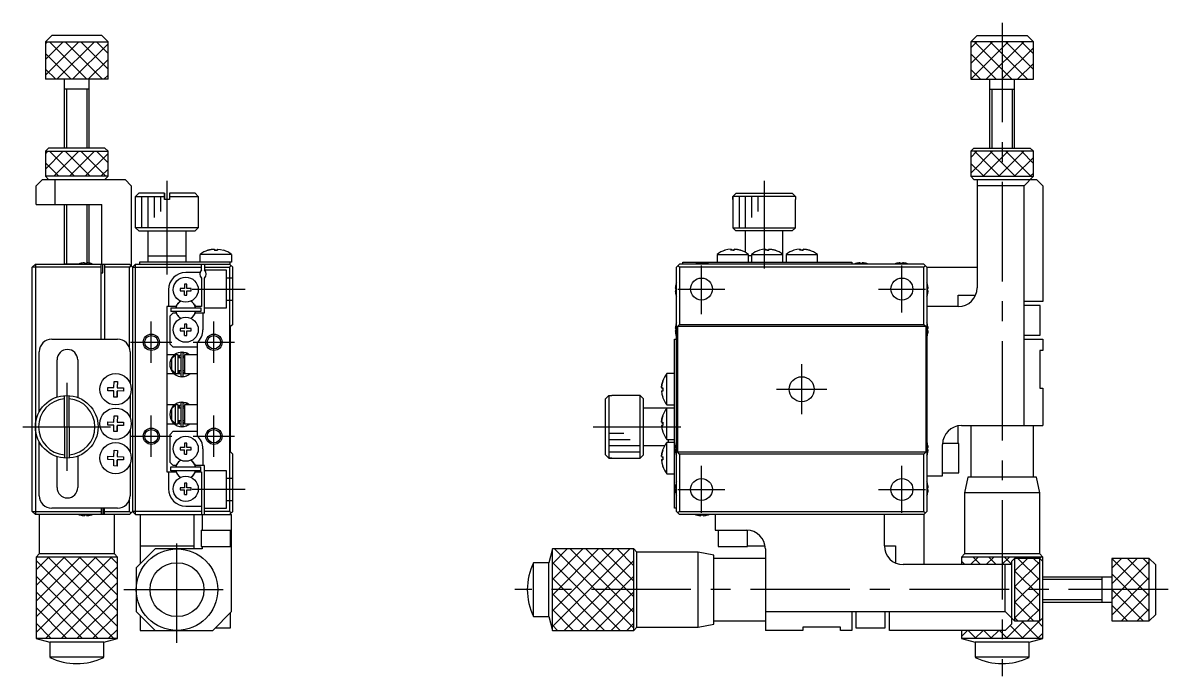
# Model space of a CAD drawing. Extents: x 0 to 376, y -8 to 233.
# Drawn here: x 193.3 to 376.2, y 70.1 to 174.4 of the extents above; entities that cross this region are included whole.
import ezdxf

# ---------------------------------------------------------------- set-up
doc = ezdxf.new("R2010")
doc.units = 0
doc.header["$LTSCALE"] = 0.5
doc.linetypes.add('CENTER', pattern=[50.8, 31.75, -6.35, 6.35, -6.35])
doc.linetypes.add('DASHED', pattern=[19.05, 12.7, -6.35])
for name, color, linetype in [('MSM_CENTER', 1, 'CENTER'), ('MSM_CONTINUOUS', 7, 'CONTINUOUS'), ('MSM_DASHED', 4, 'DASHED'), ('MSM_NARROW', 5, 'CONTINUOUS')]:
    doc.layers.add(name, color=color, linetype=linetype)

msp = doc.modelspace()

# ---------------------------------------------------------------- linework, layer by layer
at = {"layer": 'MSM_CENTER'}
for p, q in [((349.65, 174.36), (349.65, 70.06)), ((216.31, 149.16), (216.31, 134.16)), ((311.65, 149.16), (311.65, 135.15)), ((301.65, 127.86), (301.65, 135.61)), ((333.65, 128.11), (333.65, 135.61)), ((220.31, 131.86), (228.81, 131.86)), ((297.9, 131.86), (305.4, 131.86)), ((329.9, 131.86), (337.4, 131.86)), ((213.81, 120.06), (213.81, 126.66)), ((223.81, 120.06), (223.81, 126.66)), ((210.51, 123.36), (217.11, 123.36)), ((220.51, 123.36), (227.11, 123.36)), ((317.65, 111.86), (317.65, 119.86)), ((200.31, 116.86), (200.31, 102.86)), ((313.65, 115.86), (321.65, 115.86)), ((213.81, 105.06), (213.81, 111.66)), ((223.81, 105.06), (223.81, 111.66)), ((193.31, 109.86), (207.31, 109.86)), ((284.35, 109.86), (298.36, 109.86)), ((210.51, 108.36), (217.11, 108.36)), ((220.51, 108.36), (227.11, 108.36)), ((301.65, 96.11), (301.65, 103.61)), ((333.65, 96.11), (333.65, 103.61)), ((228.81, 99.86), (220.31, 99.86)), ((297.9, 99.86), (305.4, 99.86)), ((329.9, 99.86), (337.4, 99.86)), ((217.91, 75.36), (217.91, 92.36)), ((209.41, 83.86), (226.41, 83.86)), ((376.15, 83.86), (271.85, 83.86))]:
    msp.add_line(p, q, dxfattribs=at)
at = {"layer": 'MSM_CONTINUOUS'}
for p, q in [((197.91, 172.36), (196.91, 171.36)), ((205.91, 172.36), (197.91, 172.36)), ((206.91, 171.36), (205.91, 172.36)), ((345.65, 172.36), (344.65, 171.36)), ((345.65, 172.36), (353.65, 172.36)), ((354.65, 171.36), (353.65, 172.36)), ((196.91, 171.36), (196.91, 165.36)), ((196.91, 171.36), (206.91, 171.36)), ((206.91, 165.36), (206.91, 171.36)), ((344.65, 171.36), (344.65, 165.36)), ((354.65, 171.36), (344.65, 171.36)), ((354.65, 165.36), (354.65, 171.36)), ((206.91, 165.36), (196.91, 165.36)), ((199.91, 165.36), (199.91, 154.36)), ((203.91, 154.36), (203.91, 165.36)), ((344.65, 165.36), (354.65, 165.36)), ((347.65, 165.36), (347.65, 154.36)), ((351.65, 154.36), (351.65, 165.36)), ((203.91, 163.76), (199.91, 163.76)), ((347.65, 163.76), (351.65, 163.76)), ((197.41, 154.36), (196.91, 153.86)), ((196.91, 153.86), (196.91, 149.86)), ((196.91, 153.86), (206.91, 153.86)), ((206.41, 154.36), (197.41, 154.36)), ((206.91, 153.86), (206.41, 154.36)), ((206.91, 149.86), (206.91, 153.86)), ((345.15, 154.36), (344.65, 153.86)), ((344.65, 153.86), (344.65, 149.86)), ((354.65, 153.86), (344.65, 153.86)), ((345.15, 154.36), (354.15, 154.36)), ((354.65, 153.86), (354.15, 154.36)), ((354.65, 149.86), (354.65, 153.86)), ((195.41, 148.36), (196.41, 149.36)), ((195.41, 145.36), (195.41, 148.36)), ((196.41, 149.36), (209.61, 149.36)), ((206.91, 149.86), (196.91, 149.86)), ((196.91, 149.86), (197.41, 149.36)), ((198.41, 149.36), (198.41, 145.36)), ((206.41, 149.36), (206.91, 149.86)), ((210.61, 148.36), (209.61, 149.36)), ((210.61, 148.36), (210.61, 135.56)), ((344.65, 149.86), (345.15, 149.36)), ((344.65, 149.86), (354.65, 149.86)), ((345.15, 149.36), (355.15, 149.36)), ((345.65, 149.36), (345.65, 132.06)), ((353.15, 148.36), (345.65, 148.36)), ((353.15, 148.36), (354.65, 149.86)), ((353.15, 110.06), (353.15, 148.36)), ((355.15, 149.36), (356.15, 148.36)), ((356.15, 148.36), (356.15, 129.86)), ((211.31, 146.66), (211.81, 147.16)), ((211.31, 146.66), (215.89, 146.66)), ((211.31, 141.66), (211.31, 146.66)), ((215.93, 147.16), (211.81, 147.16)), ((215.89, 146.66), (215.89, 147.16)), ((215.89, 146.16), (215.89, 146.66)), ((215.93, 147.16), (215.93, 146.66)), ((215.93, 146.66), (215.93, 146.16)), ((216.69, 147.16), (216.69, 146.66)), ((220.81, 147.16), (216.69, 147.16)), ((216.69, 146.66), (221.31, 146.66)), ((216.69, 146.66), (216.69, 146.16)), ((220.81, 147.16), (221.31, 146.66)), ((221.31, 146.66), (221.31, 141.66)), ((307.17, 147.16), (306.66, 146.66)), ((306.66, 146.66), (306.66, 146.16)), ((306.67, 146.66), (307.17, 147.16)), ((316.64, 146.66), (306.67, 146.66)), ((306.67, 146.16), (306.67, 146.66)), ((307.17, 147.16), (316.13, 147.16)), ((316.13, 147.16), (316.64, 146.66)), ((316.64, 146.66), (316.64, 146.16)), ((195.41, 145.36), (205.91, 145.36)), ((199.91, 145.36), (199.91, 135.89)), ((203.91, 136), (203.91, 145.36)), ((205.91, 135.86), (205.91, 145.36)), ((216.69, 146.16), (215.89, 146.16)), ((306.65, 146.16), (306.65, 141.66)), ((306.65, 146.16), (306.67, 146.16)), ((316.64, 146.16), (316.65, 146.16)), ((316.65, 141.66), (316.65, 146.16)), ((221.31, 141.66), (211.31, 141.66)), ((211.81, 141.16), (211.31, 141.66)), ((211.81, 141.16), (220.81, 141.16)), ((213.31, 136.16), (213.31, 141.16)), ((219.31, 141.16), (219.31, 136.16)), ((221.31, 141.66), (220.81, 141.16)), ((306.65, 141.66), (316.65, 141.66)), ((306.65, 141.66), (307.15, 141.16)), ((316.15, 141.16), (307.15, 141.16)), ((308.65, 141.16), (308.65, 137.72)), ((314.65, 136.16), (314.65, 141.16)), ((316.15, 141.16), (316.65, 141.66)), ((213.31, 137.16), (219.31, 137.16)), ((226.61, 137.38), (221.61, 137.38)), ((221.61, 136.16), (221.61, 137.38)), ((223.34, 138.18), (222.85, 138.05)), ((222.86, 138.06), (222.87, 138.05)), ((222.87, 138.05), (223.35, 138.18)), ((223.84, 138.24), (223.34, 138.18)), ((223.35, 138.18), (223.85, 138.24)), ((223.84, 138.24), (223.84, 138.24)), ((223.85, 138.24), (223.87, 138.18)), ((223.87, 138.18), (223.88, 138.05)), ((224.11, 138.06), (223.88, 138.05)), ((223.88, 138.05), (224.4, 138.05)), ((224.35, 138.18), (224.34, 138.05)), ((224.36, 138.24), (224.35, 138.18)), ((224.36, 138.24), (224.36, 138.05)), ((224.37, 138.24), (224.87, 138.18)), ((224.39, 138.18), (224.37, 138.24)), ((224.37, 138.24), (224.37, 138.05)), ((224.4, 138.05), (224.39, 138.18)), ((224.87, 138.18), (225.36, 138.05)), ((225.36, 138.06), (225.35, 138.05)), ((225.36, 138.05), (225.36, 138.06)), ((226.61, 137.38), (226.61, 136.16)), ((304.15, 137.38), (309.15, 137.38)), ((304.15, 137.38), (304.15, 136.16)), ((305.88, 138.18), (305.4, 138.05)), ((305.4, 138.06), (305.41, 138.05)), ((305.4, 138.05), (305.4, 138.06)), ((306.38, 138.24), (305.88, 138.18)), ((306.36, 138.05), (306.37, 138.18)), ((306.88, 138.05), (306.36, 138.05)), ((306.37, 138.18), (306.38, 138.24)), ((306.38, 138.24), (306.38, 138.05)), ((306.4, 138.24), (306.4, 138.05)), ((306.4, 138.24), (306.41, 138.18)), ((306.41, 138.18), (306.42, 138.05)), ((306.65, 138.06), (306.88, 138.05)), ((306.89, 138.18), (306.88, 138.05)), ((306.9, 138.24), (306.89, 138.18)), ((307.4, 138.18), (306.9, 138.24)), ((306.92, 138.24), (307.42, 138.18)), ((306.92, 138.24), (306.92, 138.24)), ((307.89, 138.05), (307.4, 138.18)), ((307.42, 138.18), (307.9, 138.05)), ((307.9, 138.06), (307.89, 138.05)), ((309.15, 136.16), (309.15, 137.38)), ((309.65, 137.16), (309.15, 137.16)), ((309.65, 137.38), (314.65, 137.38)), ((309.65, 137.38), (309.65, 136.16)), ((311.38, 138.18), (310.9, 138.05)), ((310.9, 138.06), (310.91, 138.05)), ((310.9, 138.05), (310.9, 138.06)), ((311.88, 138.24), (311.38, 138.18)), ((311.86, 138.05), (311.87, 138.18)), ((312.38, 138.05), (311.86, 138.05)), ((311.87, 138.18), (311.88, 138.24)), ((311.88, 138.24), (311.88, 138.05)), ((311.9, 138.24), (311.9, 138.05)), ((311.9, 138.24), (311.91, 138.18)), ((311.91, 138.18), (311.92, 138.05)), ((312.15, 138.06), (312.38, 138.05)), ((312.39, 138.18), (312.38, 138.05)), ((312.4, 138.24), (312.39, 138.18)), ((312.9, 138.18), (312.4, 138.24)), ((312.42, 138.24), (312.42, 138.24)), ((312.42, 138.24), (312.92, 138.18)), ((313.39, 138.05), (312.9, 138.18)), ((312.92, 138.18), (313.4, 138.05)), ((313.4, 138.06), (313.39, 138.05)), ((315.15, 137.38), (320.15, 137.38)), ((315.15, 137.38), (315.15, 136.16)), ((316.88, 138.18), (316.4, 138.05)), ((316.4, 138.06), (316.41, 138.05)), ((316.4, 138.05), (316.4, 138.06)), ((317.38, 138.24), (316.88, 138.18)), ((317.36, 138.05), (317.37, 138.18)), ((317.88, 138.05), (317.36, 138.05)), ((317.37, 138.18), (317.38, 138.24)), ((317.38, 138.24), (317.38, 138.05)), ((317.4, 138.24), (317.4, 138.05)), ((317.4, 138.24), (317.41, 138.18)), ((317.41, 138.18), (317.42, 138.05)), ((317.65, 138.06), (317.88, 138.05)), ((317.89, 138.18), (317.88, 138.05)), ((317.9, 138.24), (317.89, 138.18)), ((318.4, 138.18), (317.9, 138.24)), ((317.92, 138.24), (317.92, 138.24)), ((317.92, 138.24), (318.42, 138.18)), ((318.89, 138.05), (318.4, 138.18)), ((318.42, 138.18), (318.9, 138.05)), ((318.9, 138.06), (318.89, 138.05)), ((320.15, 136.16), (320.15, 137.38)), ((194.81, 135.36), (195.31, 135.86)), ((205.81, 135.36), (194.81, 135.36)), ((194.81, 96.36), (194.81, 135.36)), ((195.31, 135.86), (195.31, 95.86)), ((195.31, 135.86), (210.31, 135.86)), ((199.91, 135.89), (202.3, 135.89)), ((202.42, 135.93), (202.42, 135.93)), ((203.13, 135.93), (203.13, 136.05)), ((203.49, 135.93), (203.13, 135.93)), ((203.49, 136.05), (203.49, 135.93)), ((204.2, 135.93), (204.19, 135.93)), ((205.81, 123.86), (205.81, 135.86)), ((206.06, 134.46), (206.06, 135.86)), ((206.31, 135.86), (206.31, 123.86)), ((210.31, 135.36), (206.31, 135.36)), ((210.31, 135.86), (210.81, 135.36)), ((210.56, 135.61), (210.31, 135.36)), ((210.31, 122.48), (210.31, 135.36)), ((210.81, 135.36), (211.31, 135.86)), ((210.81, 135.36), (221.81, 135.36)), ((210.81, 135.36), (210.81, 96.36)), ((211.31, 95.86), (211.31, 135.86)), ((211.31, 135.86), (226.41, 135.86)), ((226.61, 136.16), (211.91, 136.16)), ((211.91, 136.16), (211.91, 135.86)), ((221.81, 134.92), (221.81, 135.86)), ((222.31, 135.86), (222.31, 134.92)), ((222.31, 135.36), (226.31, 135.36)), ((226.31, 135.86), (226.81, 135.36)), ((226.31, 135.36), (226.56, 135.61)), ((226.31, 135.36), (226.31, 96.36)), ((226.41, 135.86), (226.41, 136.16)), ((226.81, 126.21), (226.81, 135.36)), ((298.15, 135.86), (297.65, 135.36)), ((297.65, 96.36), (297.65, 135.36)), ((297.9, 135.61), (298.15, 135.36)), ((337.15, 135.86), (298.15, 135.86)), ((337.15, 135.36), (298.15, 135.36)), ((298.15, 135.36), (298.15, 126.21)), ((298.65, 136.16), (325.65, 136.16)), ((298.65, 135.86), (298.65, 136.16)), ((300.86, 135.93), (300.86, 135.93)), ((301.57, 135.93), (301.57, 136.05)), ((301.93, 135.93), (301.57, 135.93)), ((301.93, 136.05), (301.93, 135.93)), ((302.64, 135.93), (302.64, 135.93)), ((325.65, 136.16), (325.65, 135.86)), ((326.26, 135.93), (326.26, 135.93)), ((326.97, 135.93), (326.97, 136.05)), ((327.33, 135.93), (326.97, 135.93)), ((327.33, 136.05), (327.33, 135.93)), ((328.04, 135.93), (328.04, 135.93)), ((332.66, 135.93), (332.66, 135.93)), ((333.37, 135.93), (333.37, 136.05)), ((333.73, 135.93), (333.37, 135.93)), ((333.73, 136.05), (333.73, 135.93)), ((334.44, 135.93), (334.44, 135.93)), ((337.65, 135.36), (337.15, 135.86)), ((337.4, 135.61), (337.15, 135.36)), ((337.15, 126.21), (337.15, 135.36)), ((337.65, 135.36), (337.65, 96.36)), ((337.65, 135.36), (345.65, 135.36)), ((205.81, 134.46), (206.06, 134.46)), ((221.59, 134.51), (219.31, 134.51)), ((221.81, 133.6), (221.81, 129.06)), ((222.31, 128.06), (222.31, 133.6)), ((301.45, 133.6), (301.85, 133.6)), ((333.45, 133.6), (333.85, 133.6)), ((216.56, 131.76), (216.56, 129.06)), ((219.13, 131.94), (218.42, 131.94)), ((218.42, 131.94), (218.42, 131.58)), ((219.49, 132.64), (219.13, 132.64)), ((219.13, 132.64), (219.13, 131.94)), ((219.49, 131.94), (219.49, 132.64)), ((220.19, 131.94), (219.49, 131.94)), ((220.19, 131.58), (220.19, 131.94)), ((297.46, 131.94), (297.58, 131.94)), ((297.58, 132.65), (297.58, 132.64)), ((297.58, 131.94), (297.58, 131.58)), ((337.72, 132.64), (337.72, 132.65)), ((337.72, 131.94), (337.84, 131.94)), ((337.72, 131.58), (337.72, 131.94)), ((218.42, 131.58), (219.13, 131.58)), ((219.13, 130.87), (219.13, 131.58)), ((219.13, 130.87), (219.49, 130.87)), ((219.49, 130.87), (219.49, 131.58)), ((219.49, 131.58), (220.19, 131.58)), ((297.58, 131.58), (297.46, 131.58)), ((297.58, 130.87), (297.58, 130.87)), ((337.84, 131.58), (337.72, 131.58)), ((337.72, 130.87), (337.72, 130.87)), ((342.65, 130.86), (345.4, 130.86)), ((342.65, 129.06), (342.65, 130.86)), ((356.15, 129.86), (353.15, 129.86)), ((216.31, 129.06), (216.31, 102.66)), ((217.76, 129.06), (216.31, 129.06)), ((216.81, 127.56), (217.31, 128.06)), ((216.91, 128.86), (221.71, 128.86)), ((216.91, 128.86), (216.91, 128.26)), ((221.71, 128.26), (216.91, 128.26)), ((217.31, 128.06), (217.76, 128.06)), ((217.76, 129.06), (217.91, 129.32)), ((217.76, 128.06), (217.91, 127.8)), ((220.71, 129.32), (220.86, 129.06)), ((220.71, 127.8), (220.86, 128.06)), ((221.81, 129.06), (220.86, 129.06)), ((220.86, 128.06), (222.31, 128.06)), ((221.71, 128.86), (221.71, 128.26)), ((222.06, 128.06), (222.06, 125.36)), ((342.65, 129.06), (337.65, 129.06)), ((355.75, 129.21), (353.15, 129.21)), ((355.75, 124.51), (355.75, 129.21)), ((216.81, 123.06), (216.81, 127.56)), ((219.13, 126.24), (219.13, 125.54)), ((219.49, 126.24), (219.13, 126.24)), ((219.49, 125.54), (219.49, 126.24)), ((226.81, 126.21), (226.46, 125.86)), ((297.58, 126.25), (297.58, 126.24)), ((297.8, 125.86), (298.15, 126.21)), ((298.15, 126.21), (337.15, 126.21)), ((337.15, 126.21), (337.5, 125.86)), ((337.72, 126.24), (337.72, 126.25)), ((219.13, 125.54), (218.42, 125.54)), ((218.42, 125.54), (218.42, 125.18)), ((218.42, 125.18), (219.13, 125.18)), ((219.13, 124.47), (219.13, 125.18)), ((219.13, 124.47), (219.49, 124.47)), ((220.19, 125.54), (219.49, 125.54)), ((219.49, 124.47), (219.49, 125.18)), ((219.49, 125.18), (220.19, 125.18)), ((220.19, 125.18), (220.19, 125.54)), ((226.46, 105.86), (226.46, 125.86)), ((297.46, 125.54), (297.58, 125.54)), ((297.58, 125.18), (297.46, 125.18)), ((297.58, 125.54), (297.58, 125.18)), ((297.58, 124.47), (297.58, 124.47)), ((337.5, 125.86), (297.8, 125.86)), ((297.8, 125.86), (297.8, 105.86)), ((337.5, 105.86), (337.5, 125.86)), ((337.72, 125.54), (337.84, 125.54)), ((337.72, 125.18), (337.72, 125.54)), ((337.84, 125.18), (337.72, 125.18)), ((337.72, 124.47), (337.72, 124.47)), ((353.15, 124.51), (355.75, 124.51)), ((197.91, 123.86), (208.41, 123.86)), ((217.31, 122.56), (216.81, 123.06)), ((221.11, 122.56), (217.31, 122.56)), ((221.11, 123.28), (221.11, 108.44)), ((297.35, 96.86), (297.35, 123.86)), ((297.35, 123.86), (297.65, 123.86)), ((353.15, 123.86), (356.15, 123.86)), ((356.15, 123.86), (356.15, 122.06)), ((195.91, 112.23), (195.91, 121.86)), ((210.41, 121.86), (210.41, 116.84)), ((217.53, 121.36), (216.31, 121.36)), ((217.11, 120.77), (217.61, 121.3)), ((217.11, 118.94), (217.11, 120.77)), ((217.61, 121.36), (217.61, 118.36)), ((218.11, 121.36), (217.61, 121.36)), ((218.11, 118.36), (218.11, 121.36)), ((218.11, 121.24), (218.51, 121.35)), ((218.51, 120.86), (218.11, 120.86)), ((218.31, 120.86), (218.31, 121.31)), ((218.51, 121.56), (218.51, 118.06)), ((219.49, 121.6), (218.74, 121.76)), ((218.94, 121.61), (218.91, 121.59)), ((218.91, 118.06), (218.91, 121.56)), ((218.91, 120.97), (218.92, 120.99)), ((218.91, 120.96), (218.91, 120.97)), ((219.11, 120.86), (218.91, 120.86)), ((218.92, 121.03), (218.93, 121.05)), ((218.92, 121.02), (218.92, 121.03)), ((218.92, 121), (218.92, 121.02)), ((218.92, 120.99), (218.92, 121)), ((218.93, 121.06), (218.94, 121.07)), ((218.93, 121.05), (218.93, 121.06)), ((218.98, 121.62), (218.94, 121.61)), ((218.94, 121.09), (218.95, 121.1)), ((218.94, 121.07), (218.94, 121.09)), ((218.95, 121.1), (218.96, 121.11)), ((218.96, 121.13), (218.97, 121.14)), ((218.96, 121.11), (218.96, 121.13)), ((218.97, 121.14), (218.98, 121.15)), ((219.01, 121.63), (218.98, 121.62)), ((218.98, 121.15), (218.99, 121.16)), ((218.99, 121.16), (219, 121.17)), ((219, 121.17), (219.01, 121.18)), ((219.04, 121.64), (219.01, 121.63)), ((219.01, 121.18), (219.02, 121.19)), ((219.02, 121.19), (219.03, 121.2)), ((219.03, 121.2), (219.05, 121.21)), ((219.07, 121.65), (219.04, 121.64)), ((219.05, 121.21), (219.06, 121.22)), ((219.06, 121.22), (219.07, 121.23)), ((219.11, 121.65), (219.07, 121.65)), ((219.07, 121.23), (219.08, 121.23)), ((219.08, 121.23), (219.1, 121.24)), ((219.1, 121.24), (219.11, 121.24)), ((219.14, 121.66), (219.11, 121.65)), ((219.11, 121.36), (219.11, 118.36)), ((221.11, 121.36), (219.11, 121.36)), ((219.18, 121.66), (219.14, 121.66)), ((219.21, 121.66), (219.18, 121.66)), ((219.25, 121.66), (219.21, 121.66)), ((219.28, 121.66), (219.25, 121.66)), ((219.31, 121.65), (219.28, 121.66)), ((219.35, 121.65), (219.31, 121.65)), ((219.38, 121.64), (219.35, 121.65)), ((219.41, 121.63), (219.38, 121.64)), ((219.41, 121.37), (219.4, 121.36)), ((219.45, 121.62), (219.41, 121.63)), ((219.49, 121.6), (219.41, 121.36)), ((219.42, 121.39), (219.41, 121.37)), ((219.43, 121.42), (219.42, 121.4)), ((219.42, 121.4), (219.42, 121.39)), ((219.44, 121.43), (219.43, 121.42)), ((219.45, 121.46), (219.44, 121.44)), ((219.44, 121.44), (219.44, 121.43)), ((219.48, 121.61), (219.45, 121.62)), ((219.46, 121.49), (219.45, 121.47)), ((219.45, 121.47), (219.45, 121.46)), ((219.47, 121.51), (219.46, 121.5)), ((219.46, 121.5), (219.46, 121.49)), ((219.48, 121.55), (219.47, 121.54)), ((219.47, 121.54), (219.47, 121.53)), ((219.47, 121.53), (219.47, 121.51)), ((219.48, 121.61), (219.48, 121.6)), ((219.48, 121.61), (219.48, 121.61)), ((219.9, 121.36), (219.48, 121.6)), ((219.48, 121.6), (219.48, 121.59)), ((219.48, 121.6), (219.48, 121.6)), ((219.48, 121.6), (219.48, 121.6)), ((219.48, 121.59), (219.48, 121.58)), ((219.48, 121.58), (219.48, 121.57)), ((219.48, 121.58), (219.48, 121.58)), ((219.48, 121.57), (219.48, 121.56)), ((219.48, 121.56), (219.48, 121.55)), ((355.65, 122.06), (355.65, 116.06)), ((356.15, 122.06), (355.65, 122.06)), ((198.76, 114.61), (198.76, 120.56)), ((202.06, 120.56), (202.06, 114.54)), ((217.61, 118.41), (217.11, 118.94)), ((218.11, 118.86), (218.51, 118.86)), ((218.31, 118.36), (218.31, 118.86)), ((218.91, 118.86), (219.11, 118.86)), ((207.85, 116.12), (207.88, 117.11)), ((207.88, 117.11), (208.4, 117.1)), ((208.4, 117.1), (208.37, 116.11)), ((208.4, 117.1), (208.38, 116.18)), ((216.31, 118.36), (217.42, 118.36)), ((217.61, 118.36), (218.11, 118.36)), ((218.51, 118.27), (218.11, 118.38)), ((218.17, 118.36), (218.31, 118.36)), ((218.17, 118.36), (218.17, 118.36)), ((218.91, 118.66), (218.91, 118.66)), ((218.92, 118.64), (218.91, 118.66)), ((219.14, 118.32), (218.91, 118.27)), ((218.92, 118.63), (218.92, 118.64)), ((218.92, 118.61), (218.92, 118.63)), ((218.92, 118.6), (218.92, 118.61)), ((218.92, 118.58), (218.92, 118.6)), ((218.93, 118.57), (218.92, 118.58)), ((218.93, 118.56), (218.93, 118.57)), ((218.94, 118.54), (218.93, 118.56)), ((218.95, 118.53), (218.94, 118.54)), ((218.95, 118.52), (218.95, 118.53)), ((218.96, 118.5), (218.95, 118.52)), ((218.97, 118.49), (218.96, 118.5)), ((218.98, 118.48), (218.97, 118.49)), ((218.99, 118.47), (218.98, 118.48)), ((218.99, 118.46), (218.99, 118.47)), ((219.01, 118.45), (218.99, 118.46)), ((219.02, 118.43), (219.01, 118.45)), ((219.03, 118.43), (219.02, 118.43)), ((219.04, 118.42), (219.03, 118.43)), ((219.05, 118.41), (219.04, 118.42)), ((219.06, 118.4), (219.05, 118.41)), ((219.08, 118.39), (219.06, 118.4)), ((219.09, 118.39), (219.08, 118.39)), ((219.1, 118.38), (219.09, 118.39)), ((219.11, 118.38), (219.1, 118.38)), ((219.11, 118.36), (221.11, 118.36)), ((219.26, 118.36), (219.14, 118.32)), ((219.42, 118), (219.43, 118)), ((219.42, 118), (219.42, 118)), ((219.42, 118), (219.42, 118)), ((219.42, 117.99), (219.42, 118)), ((219.42, 117.99), (219.42, 117.99)), ((219.43, 118), (219.48, 118.02)), ((219.47, 118.02), (219.48, 118.02)), ((219.48, 118.02), (219.52, 118.04)), ((219.48, 118.02), (219.48, 118.02)), ((219.48, 118.02), (219.48, 118.02)), ((219.48, 118.02), (219.48, 118.02)), ((295.33, 116.62), (295.46, 117.11)), ((295.46, 117.1), (295.33, 116.61)), ((295.45, 117.11), (295.46, 117.1)), ((296.13, 113.36), (296.13, 118.36)), ((297.35, 118.36), (296.13, 118.36)), ((206.85, 115.63), (206.87, 116.15)), ((207.84, 115.6), (206.85, 115.63)), ((206.87, 116.15), (207.85, 116.12)), ((207.82, 114.62), (207.84, 115.6)), ((208.36, 115.59), (208.34, 114.6)), ((208.34, 114.6), (208.36, 115.53)), ((209.35, 115.57), (208.36, 115.59)), ((208.37, 116.11), (209.36, 116.09)), ((209.36, 116.09), (209.35, 115.57)), ((295.27, 116.12), (295.33, 116.62)), ((295.33, 116.61), (295.27, 116.11)), ((295.27, 116.12), (295.27, 116.12)), ((295.27, 116.11), (295.33, 116.1)), ((295.27, 115.6), (295.33, 115.62)), ((295.27, 115.6), (295.46, 115.6)), ((295.27, 115.59), (295.46, 115.59)), ((295.33, 115.58), (295.27, 115.59)), ((295.27, 115.59), (295.33, 115.09)), ((295.33, 116.1), (295.46, 116.09)), ((295.33, 115.62), (295.46, 115.63)), ((295.46, 115.57), (295.33, 115.58)), ((295.45, 115.86), (295.46, 116.09)), ((295.46, 116.09), (295.46, 115.57)), ((355.65, 116.06), (356.15, 116.06)), ((356.15, 116.06), (356.15, 110.06)), ((199.89, 114.84), (199.89, 114.34)), ((199.89, 114.34), (199.93, 105.37)), ((200.69, 114.34), (200.69, 114.84)), ((200.73, 105.38), (200.69, 114.34)), ((208.34, 114.6), (207.82, 114.62)), ((210.41, 114.88), (210.41, 111.34)), ((218.11, 113.26), (218.51, 113.37)), ((218.51, 113.58), (218.51, 110.08)), ((219.42, 113.65), (218.74, 113.78)), ((218.94, 113.63), (218.91, 113.62)), ((218.91, 110.08), (218.91, 113.58)), ((218.98, 113.64), (218.94, 113.63)), ((219.01, 113.65), (218.98, 113.64)), ((219.04, 113.66), (219.01, 113.65)), ((219.07, 113.67), (219.04, 113.66)), ((219.11, 113.68), (219.07, 113.67)), ((219.14, 113.68), (219.11, 113.68)), ((219.18, 113.68), (219.14, 113.68)), ((219.21, 113.68), (219.18, 113.68)), ((219.25, 113.68), (219.21, 113.68)), ((219.28, 113.68), (219.25, 113.68)), ((219.31, 113.68), (219.28, 113.68)), ((219.35, 113.67), (219.31, 113.68)), ((219.38, 113.66), (219.35, 113.67)), ((219.41, 113.65), (219.38, 113.66)), ((219.39, 113.36), (219.4, 113.37)), ((219.4, 113.38), (219.41, 113.4)), ((219.42, 113.39), (219.4, 113.36)), ((219.4, 113.37), (219.4, 113.38)), ((219.45, 113.64), (219.41, 113.65)), ((219.41, 113.4), (219.42, 113.41)), ((219.49, 113.62), (219.42, 113.39)), ((219.42, 113.42), (219.43, 113.44)), ((219.42, 113.41), (219.42, 113.42)), ((219.43, 113.45), (219.44, 113.46)), ((219.43, 113.44), (219.43, 113.45)), ((219.44, 113.48), (219.45, 113.49)), ((219.44, 113.46), (219.44, 113.48)), ((219.48, 113.63), (219.45, 113.64)), ((219.45, 113.51), (219.46, 113.52)), ((219.45, 113.49), (219.45, 113.51)), ((219.46, 113.53), (219.47, 113.54)), ((219.46, 113.52), (219.46, 113.53)), ((219.47, 113.56), (219.48, 113.57)), ((219.47, 113.55), (219.47, 113.56)), ((219.47, 113.54), (219.47, 113.55)), ((219.93, 113.36), (219.48, 113.63)), ((219.48, 113.63), (219.48, 113.63)), ((219.48, 113.62), (219.48, 113.63)), ((219.49, 113.62), (219.48, 113.63)), ((219.48, 113.63), (219.48, 113.63)), ((219.48, 113.62), (219.48, 113.62)), ((219.48, 113.61), (219.48, 113.62)), ((219.48, 113.61), (219.48, 113.61)), ((219.48, 113.6), (219.48, 113.61)), ((219.48, 113.59), (219.48, 113.6)), ((219.48, 113.58), (219.48, 113.59)), ((219.48, 113.57), (219.48, 113.58)), ((286.35, 114.34), (286.85, 114.84)), ((286.35, 105.38), (286.35, 114.34)), ((286.85, 114.84), (286.85, 104.88)), ((286.85, 114.84), (287.35, 114.84)), ((287.35, 114.84), (287.35, 114.86)), ((291.85, 114.86), (287.35, 114.86)), ((291.85, 104.86), (291.85, 114.86)), ((292.35, 114.36), (291.85, 114.86)), ((292.35, 114.36), (292.35, 105.36)), ((295.33, 115.09), (295.46, 114.6)), ((295.45, 114.61), (295.46, 114.61)), ((295.46, 114.6), (295.45, 114.61)), ((207.85, 110.62), (207.88, 111.61)), ((207.88, 111.61), (208.4, 111.6)), ((208.4, 111.6), (208.37, 110.61)), ((208.4, 111.6), (208.38, 110.68)), ((217.5, 113.36), (216.31, 113.36)), ((217.11, 112.77), (217.61, 113.3)), ((217.11, 110.94), (217.11, 112.77)), ((217.5, 113.36), (217.5, 113.36)), ((217.61, 113.36), (217.61, 110.36)), ((218.11, 113.36), (217.61, 113.36)), ((218.11, 110.36), (218.11, 113.36)), ((218.51, 112.86), (218.11, 112.86)), ((218.31, 112.86), (218.31, 113.33)), ((218.91, 113), (218.92, 113.01)), ((218.91, 112.98), (218.91, 113)), ((219.11, 112.86), (218.91, 112.86)), ((218.92, 113.06), (218.93, 113.07)), ((218.92, 113.04), (218.92, 113.06)), ((218.92, 113.03), (218.92, 113.04)), ((218.92, 113.01), (218.92, 113.03)), ((218.93, 113.08), (218.94, 113.1)), ((218.93, 113.07), (218.93, 113.08)), ((218.94, 113.11), (218.95, 113.12)), ((218.94, 113.1), (218.94, 113.11)), ((218.95, 113.12), (218.96, 113.14)), ((218.96, 113.15), (218.97, 113.16)), ((218.96, 113.14), (218.96, 113.15)), ((218.97, 113.16), (218.98, 113.17)), ((218.98, 113.17), (218.99, 113.19)), ((218.99, 113.19), (219, 113.2)), ((219, 113.2), (219.01, 113.21)), ((219.01, 113.21), (219.02, 113.22)), ((219.02, 113.22), (219.03, 113.23)), ((219.03, 113.23), (219.05, 113.23)), ((219.05, 113.23), (219.06, 113.24)), ((219.06, 113.24), (219.07, 113.25)), ((219.07, 113.25), (219.08, 113.26)), ((219.08, 113.26), (219.1, 113.26)), ((219.1, 113.26), (219.11, 113.27)), ((219.11, 113.36), (219.11, 110.36)), ((221.11, 113.36), (219.11, 113.36)), ((297.35, 112.86), (292.35, 112.86)), ((295.33, 111.12), (295.46, 111.61)), ((295.46, 111.6), (295.33, 111.11)), ((295.45, 111.61), (295.46, 111.6)), ((296.13, 113.36), (297.35, 113.36)), ((296.13, 107.86), (296.13, 112.86)), ((206.85, 110.13), (206.87, 110.65)), ((207.84, 110.1), (206.85, 110.13)), ((206.87, 110.65), (207.85, 110.62)), ((207.82, 109.12), (207.84, 110.1)), ((208.36, 110.09), (208.34, 109.1)), ((208.34, 109.1), (208.36, 110.03)), ((209.35, 110.07), (208.36, 110.09)), ((208.37, 110.61), (209.36, 110.59)), ((209.36, 110.59), (209.35, 110.07)), ((216.31, 110.36), (217.44, 110.36)), ((217.61, 110.41), (217.11, 110.94)), ((217.61, 110.36), (218.11, 110.36)), ((218.11, 110.86), (218.51, 110.86)), ((218.51, 110.3), (218.11, 110.41)), ((218.24, 110.36), (218.31, 110.36)), ((218.24, 110.36), (218.24, 110.36)), ((218.31, 110.36), (218.31, 110.86)), ((218.91, 110.86), (219.11, 110.86)), ((218.91, 110.68), (218.91, 110.69)), ((218.92, 110.67), (218.91, 110.68)), ((219.11, 110.33), (218.91, 110.3)), ((218.92, 110.65), (218.92, 110.67)), ((218.92, 110.64), (218.92, 110.65)), ((218.92, 110.62), (218.92, 110.64)), ((218.92, 110.61), (218.92, 110.62)), ((218.93, 110.59), (218.92, 110.61)), ((218.93, 110.58), (218.93, 110.59)), ((218.94, 110.57), (218.93, 110.58)), ((218.95, 110.55), (218.94, 110.57)), ((218.95, 110.54), (218.95, 110.55)), ((218.96, 110.53), (218.95, 110.54)), ((218.97, 110.51), (218.96, 110.53)), ((218.98, 110.5), (218.97, 110.51)), ((218.99, 110.49), (218.98, 110.5)), ((218.99, 110.48), (218.99, 110.49)), ((219.01, 110.47), (218.99, 110.48)), ((219.02, 110.46), (219.01, 110.47)), ((219.03, 110.45), (219.02, 110.46)), ((219.04, 110.44), (219.03, 110.45)), ((219.05, 110.43), (219.04, 110.44)), ((219.06, 110.42), (219.05, 110.43)), ((219.08, 110.42), (219.06, 110.42)), ((219.09, 110.41), (219.08, 110.42)), ((219.1, 110.4), (219.09, 110.41)), ((219.11, 110.4), (219.1, 110.4)), ((219.19, 110.36), (219.11, 110.33)), ((219.11, 110.36), (221.11, 110.36)), ((219.42, 110.02), (219.48, 110.04)), ((219.48, 110.04), (219.52, 110.06)), ((219.48, 110.04), (219.49, 110.05)), ((295.27, 110.62), (295.33, 111.12)), ((295.33, 111.11), (295.27, 110.61)), ((295.27, 110.62), (295.27, 110.62)), ((295.27, 110.61), (295.33, 110.6)), ((295.27, 110.1), (295.33, 110.12)), ((295.27, 110.1), (295.46, 110.1)), ((295.27, 110.09), (295.46, 110.09)), ((295.33, 110.08), (295.27, 110.09)), ((295.27, 110.09), (295.33, 109.59)), ((295.33, 110.6), (295.46, 110.59)), ((295.33, 110.12), (295.46, 110.13)), ((295.46, 110.07), (295.33, 110.08)), ((295.45, 110.36), (295.46, 110.59)), ((295.46, 110.59), (295.46, 110.07)), ((342.65, 107.21), (342.65, 110.02)), ((343.15, 110.06), (356.15, 110.06)), ((344.65, 110.06), (344.65, 101.81)), ((354.65, 101.81), (354.65, 110.06)), ((208.34, 109.1), (207.82, 109.12)), ((210.41, 109.38), (210.41, 105.84)), ((216.81, 108.66), (217.31, 109.16)), ((216.81, 104.16), (216.81, 108.66)), ((217.31, 109.16), (221.11, 109.16)), ((295.33, 109.59), (295.46, 109.1)), ((295.45, 109.11), (295.46, 109.11)), ((295.46, 109.1), (295.45, 109.11)), ((195.91, 98.86), (195.91, 107.48)), ((207.85, 105.12), (207.88, 106.11)), ((207.88, 106.11), (208.4, 106.1)), ((208.4, 106.1), (208.37, 105.11)), ((208.4, 106.1), (208.38, 105.18)), ((219.13, 106.54), (218.42, 106.54)), ((218.42, 106.54), (218.42, 106.18)), ((218.42, 106.18), (219.13, 106.18)), ((219.13, 107.24), (219.13, 106.54)), ((219.49, 107.24), (219.13, 107.24)), ((219.13, 105.47), (219.13, 106.18)), ((219.49, 106.54), (219.49, 107.24)), ((220.19, 106.54), (219.49, 106.54)), ((219.49, 105.47), (219.49, 106.18)), ((219.49, 106.18), (220.19, 106.18)), ((220.19, 106.18), (220.19, 106.54)), ((222.06, 106.36), (222.06, 103.66)), ((292.35, 106.86), (295.79, 106.86)), ((295.33, 105.62), (295.46, 106.11)), ((295.46, 106.1), (295.33, 105.61)), ((295.45, 106.11), (295.46, 106.1)), ((296.13, 107.86), (297.35, 107.86)), ((296.13, 102.36), (296.13, 107.36)), ((297.35, 107.36), (296.13, 107.36)), ((296.35, 107.86), (296.35, 107.36)), ((297.46, 106.54), (297.58, 106.54)), ((297.58, 106.18), (297.46, 106.18)), ((297.58, 107.25), (297.58, 107.24)), ((297.58, 106.54), (297.58, 106.18)), ((337.72, 107.24), (337.72, 107.25)), ((337.72, 106.54), (337.84, 106.54)), ((337.72, 106.18), (337.72, 106.54)), ((337.84, 106.18), (337.72, 106.18)), ((342.75, 107.21), (340.15, 107.21)), ((340.15, 102.06), (340.15, 107.06)), ((342.75, 102.51), (342.75, 107.21)), ((198.76, 100.16), (198.76, 105.1)), ((199.93, 105.37), (199.93, 104.87)), ((200.73, 104.88), (200.73, 105.38)), ((202.06, 105.17), (202.06, 100.16)), ((206.85, 104.63), (206.87, 105.15)), ((207.84, 104.6), (206.85, 104.63)), ((206.87, 105.15), (207.85, 105.12)), ((207.82, 103.62), (207.84, 104.6)), ((208.36, 104.59), (208.34, 103.6)), ((208.34, 103.6), (208.36, 104.53)), ((209.35, 104.57), (208.36, 104.59)), ((208.37, 105.11), (209.36, 105.09)), ((209.36, 105.09), (209.35, 104.57)), ((219.13, 105.47), (219.49, 105.47)), ((226.46, 105.86), (226.81, 105.51)), ((226.81, 96.36), (226.81, 105.51)), ((286.85, 104.88), (286.35, 105.38)), ((286.35, 105.37), (286.85, 104.87)), ((287.35, 104.88), (286.85, 104.88)), ((286.85, 104.87), (287.35, 104.87)), ((287.35, 104.86), (287.35, 104.88)), ((287.35, 104.86), (291.85, 104.86)), ((291.85, 104.86), (292.35, 105.36)), ((295.27, 105.12), (295.33, 105.62)), ((295.33, 105.61), (295.27, 105.11)), ((295.27, 105.12), (295.27, 105.12)), ((295.27, 105.11), (295.33, 105.1)), ((295.27, 104.6), (295.33, 104.62)), ((295.27, 104.6), (295.46, 104.6)), ((295.27, 104.59), (295.46, 104.59)), ((295.33, 104.58), (295.27, 104.59)), ((295.27, 104.59), (295.33, 104.09)), ((295.33, 105.1), (295.46, 105.09)), ((295.33, 104.62), (295.46, 104.63)), ((295.46, 104.57), (295.33, 104.58)), ((295.45, 104.86), (295.46, 105.09)), ((295.46, 105.09), (295.46, 104.57)), ((297.58, 105.47), (297.58, 105.47)), ((297.8, 105.86), (337.5, 105.86)), ((298.15, 105.51), (297.8, 105.86)), ((337.15, 105.51), (298.15, 105.51)), ((298.15, 105.51), (298.15, 96.36)), ((337.5, 105.86), (337.15, 105.51)), ((337.15, 96.36), (337.15, 105.51)), ((337.72, 105.47), (337.72, 105.47)), ((208.34, 103.6), (207.82, 103.62)), ((210.41, 103.88), (210.41, 98.86)), ((216.31, 102.66), (217.76, 102.66)), ((216.56, 102.66), (216.56, 99.96)), ((217.31, 103.66), (216.81, 104.16)), ((216.91, 103.46), (221.71, 103.46)), ((216.91, 102.86), (216.91, 103.46)), ((221.71, 102.86), (216.91, 102.86)), ((217.76, 103.66), (217.31, 103.66)), ((217.76, 103.66), (217.91, 103.92)), ((217.76, 102.66), (217.91, 102.4)), ((220.71, 103.92), (220.86, 103.66)), ((220.71, 102.4), (220.86, 102.66)), ((222.31, 103.66), (220.86, 103.66)), ((220.86, 102.66), (221.81, 102.66)), ((221.71, 102.86), (221.71, 103.46)), ((221.81, 102.66), (221.81, 95.86)), ((222.31, 95.86), (222.31, 103.66)), ((295.33, 104.09), (295.46, 103.6)), ((295.45, 103.61), (295.46, 103.61)), ((295.46, 103.6), (295.45, 103.61)), ((340.15, 102.51), (342.75, 102.51)), ((219.49, 100.84), (219.13, 100.84)), ((219.13, 100.84), (219.13, 100.14)), ((219.49, 100.14), (219.49, 100.84)), ((296.13, 102.36), (297.35, 102.36)), ((297.58, 100.85), (297.58, 100.84)), ((337.65, 102.06), (340.15, 102.06)), ((337.72, 100.84), (337.72, 100.85)), ((344.15, 101.81), (343.65, 99.31)), ((355.15, 101.81), (344.15, 101.81)), ((355.65, 99.31), (355.15, 101.81)), ((219.13, 100.14), (218.42, 100.14)), ((218.42, 100.14), (218.42, 99.78)), ((218.42, 99.78), (219.13, 99.78)), ((219.13, 99.07), (219.13, 99.78)), ((219.13, 99.07), (219.49, 99.07)), ((220.19, 100.14), (219.49, 100.14)), ((219.49, 99.07), (219.49, 99.78)), ((219.49, 99.78), (220.19, 99.78)), ((220.19, 99.78), (220.19, 100.14)), ((297.46, 100.14), (297.58, 100.14)), ((297.58, 99.78), (297.46, 99.78)), ((297.58, 100.14), (297.58, 99.78)), ((297.58, 99.07), (297.58, 99.07)), ((337.72, 100.14), (337.84, 100.14)), ((337.72, 99.78), (337.72, 100.14)), ((337.84, 99.78), (337.72, 99.78)), ((337.72, 99.07), (337.72, 99.07)), ((343.65, 99.31), (343.65, 89.56)), ((355.65, 99.31), (343.65, 99.31)), ((355.65, 89.56), (355.65, 99.31)), ((210.31, 96.36), (210.31, 98.23)), ((219.31, 97.21), (221.81, 97.21)), ((195.31, 95.86), (194.81, 96.36)), ((194.81, 96.36), (205.81, 96.36)), ((210.31, 95.86), (195.31, 95.86)), ((195.91, 95.86), (195.91, 89.56)), ((208.41, 96.86), (197.91, 96.86)), ((202.42, 95.78), (202.42, 95.79)), ((203.13, 95.79), (203.49, 95.79)), ((203.13, 95.67), (203.13, 95.79)), ((203.49, 95.79), (203.49, 95.67)), ((204.19, 95.79), (204.2, 95.78)), ((205.81, 96.86), (205.81, 95.86)), ((206.06, 96.86), (206.06, 95.86)), ((206.31, 95.86), (206.31, 96.86)), ((206.31, 96.36), (210.31, 96.36)), ((207.91, 89.56), (207.91, 95.86)), ((210.31, 96.36), (210.56, 96.11)), ((210.81, 96.36), (210.31, 95.86)), ((221.81, 96.36), (210.81, 96.36)), ((210.81, 96.36), (211.31, 95.86)), ((211.31, 95.86), (221.81, 95.86)), ((212.01, 95.86), (212.01, 87.96)), ((220.61, 95.86), (220.61, 90.36)), ((221.91, 95.86), (226.61, 95.86)), ((221.91, 95.86), (221.91, 93.36)), ((226.31, 96.36), (222.31, 96.36)), ((226.56, 96.11), (226.31, 96.36)), ((226.31, 95.86), (226.81, 96.36)), ((226.61, 80.36), (226.61, 95.86)), ((297.65, 96.86), (297.35, 96.86)), ((297.65, 96.36), (298.15, 95.86)), ((298.15, 96.36), (297.9, 96.11)), ((298.15, 96.36), (337.15, 96.36)), ((337.15, 95.86), (298.15, 95.86)), ((300.86, 95.79), (300.86, 95.78)), ((301.93, 95.79), (301.57, 95.79)), ((301.57, 95.79), (301.57, 95.67)), ((301.93, 95.67), (301.93, 95.79)), ((302.64, 95.78), (302.64, 95.79)), ((303.85, 95.86), (303.85, 93.36)), ((330.85, 90.86), (330.85, 95.86)), ((337.15, 96.36), (337.4, 96.11)), ((337.15, 95.86), (337.65, 96.36)), ((337.15, 95.86), (337.15, 87.86)), ((221.76, 93.36), (221.76, 90.76)), ((221.76, 93.36), (226.61, 93.36)), ((226.46, 90.76), (226.46, 93.36)), ((303.85, 93.36), (308.85, 93.36)), ((304.3, 93.36), (304.3, 90.76)), ((309, 90.76), (309, 93.35)), ((214.41, 90.36), (211.41, 87.36)), ((212.01, 90.86), (220.61, 90.86)), ((221.91, 90.36), (214.41, 90.36)), ((221.76, 90.76), (226.46, 90.76)), ((221.91, 90.76), (221.91, 90.36)), ((277.85, 90.36), (277.26, 88.16)), ((277.85, 77.36), (277.85, 90.36)), ((290.85, 90.36), (277.85, 90.36)), ((290.85, 77.36), (290.85, 90.36)), ((291.35, 89.86), (290.85, 90.36)), ((291.35, 77.86), (291.35, 89.86)), ((301.1, 89.86), (291.35, 89.86)), ((301.1, 77.86), (301.1, 89.86)), ((303.6, 89.36), (301.1, 89.86)), ((304.3, 90.76), (309, 90.76)), ((309, 90.86), (311.81, 90.86)), ((311.85, 90.36), (311.85, 77.36)), ((330.85, 90.86), (332.65, 90.86)), ((332.65, 90.86), (332.65, 88.11)), ((195.91, 89.56), (195.41, 89.06)), ((195.41, 89.06), (195.41, 76.06)), ((208.41, 89.06), (195.41, 89.06)), ((207.91, 89.56), (195.91, 89.56)), ((208.41, 89.06), (207.91, 89.56)), ((208.41, 76.06), (208.41, 89.06)), ((274.85, 79.56), (274.85, 88.16)), ((277.26, 88.16), (274.85, 88.16)), ((277.26, 79.56), (277.26, 88.16)), ((303.6, 78.36), (303.6, 89.36)), ((311.85, 88.86), (303.6, 88.86)), ((351.15, 87.86), (333.85, 87.86)), ((343.65, 89.56), (343.15, 89.06)), ((343.15, 89.06), (343.15, 87.86)), ((356.15, 89.06), (343.15, 89.06)), ((355.65, 89.56), (343.65, 89.56)), ((350.15, 80.36), (350.15, 87.86)), ((351.65, 88.86), (351.15, 88.36)), ((351.15, 88.36), (351.15, 78.36)), ((351.65, 88.86), (351.65, 78.86)), ((355.65, 88.86), (351.65, 88.86)), ((356.15, 89.06), (355.65, 89.56)), ((355.65, 78.86), (355.65, 88.86)), ((356.15, 88.36), (355.65, 88.86)), ((356.15, 76.06), (356.15, 89.06)), ((367.15, 88.86), (367.15, 78.86)), ((373.15, 88.86), (367.15, 88.86)), ((373.15, 78.86), (373.15, 88.86)), ((374.15, 87.86), (373.15, 88.86)), ((374.15, 87.86), (374.15, 79.86)), ((211.41, 87.36), (211.41, 80.36)), ((367.15, 85.86), (356.15, 85.86)), ((365.55, 85.86), (365.55, 81.86)), ((356.15, 81.86), (367.15, 81.86)), ((211.41, 80.36), (214.41, 77.36)), ((212.01, 79.76), (212.01, 77.36)), ((223.61, 77.36), (226.61, 80.36)), ((226.46, 77.76), (226.46, 80.21)), ((274.85, 79.56), (277.26, 79.56)), ((277.26, 79.56), (277.85, 77.36)), ((303.6, 78.86), (311.85, 78.86)), ((311.85, 80.36), (350.15, 80.36)), ((325.65, 80.36), (325.65, 77.36)), ((326.3, 80.36), (326.3, 77.76)), ((331, 77.76), (331, 80.36)), ((331.65, 77.36), (331.65, 80.36)), ((350.15, 80.36), (351.65, 78.86)), ((351.65, 78.86), (355.65, 78.86)), ((355.65, 78.86), (356.15, 79.36)), ((367.15, 78.86), (373.15, 78.86)), ((373.15, 78.86), (374.15, 79.86)), ((212.01, 77.36), (223.61, 77.36)), ((224.01, 77.76), (226.46, 77.76)), ((277.85, 77.36), (290.85, 77.36)), ((290.85, 77.36), (291.35, 77.86)), ((291.35, 77.86), (301.1, 77.86)), ((301.1, 77.86), (303.6, 78.36)), ((317.85, 77.36), (311.85, 77.36)), ((323.85, 77.86), (317.85, 77.86)), ((317.85, 77.86), (317.85, 77.36)), ((323.85, 77.36), (323.85, 77.86)), ((325.65, 77.36), (323.85, 77.36)), ((326.3, 77.76), (331, 77.76)), ((350.15, 77.36), (331.65, 77.36)), ((343.15, 77.36), (343.15, 76.06)), ((351.15, 78.36), (350.15, 77.36)), ((208.41, 76.06), (195.41, 76.06)), ((195.41, 76.06), (197.61, 75.47)), ((206.21, 75.47), (197.61, 75.47)), ((197.61, 75.47), (197.61, 73.06)), ((206.21, 75.47), (208.41, 76.06)), ((206.21, 73.06), (206.21, 75.47)), ((343.15, 76.06), (345.35, 75.47)), ((356.15, 76.06), (343.15, 76.06)), ((353.95, 75.47), (345.35, 75.47)), ((345.35, 75.47), (345.35, 73.06)), ((353.95, 75.47), (356.15, 76.06)), ((353.95, 73.06), (353.95, 75.47)), ((206.21, 73.06), (197.61, 73.06)), ((353.95, 73.06), (345.35, 73.06))]:
    msp.add_line(p, q, dxfattribs=at)
for centre, radius in [((219.31, 131.76), 2), ((301.65, 131.86), 1.75), ((333.65, 131.86), 1.75), ((219.31, 125.36), 2), ((213.81, 123.36), 1.06), ((223.81, 123.36), 1.06), ((208.11, 115.86), 2.5), ((317.65, 115.86), 2), ((200.31, 109.86), 5), ((208.11, 110.36), 2.5), ((213.81, 108.36), 1.06), ((219.31, 106.36), 2), ((223.81, 108.36), 1.06), ((208.11, 104.86), 2.5), ((219.31, 99.96), 2), ((301.65, 99.86), 1.75), ((333.65, 99.86), 1.75), ((217.91, 83.86), 6.5), ((217.91, 83.86), 4.3)]:
    msp.add_circle(centre, radius, dxfattribs=at)
for centre, radius, start, end in [((224.11, 134.26), 4, 108.2444, 128.6822), ((224.11, 134.26), 4, 51.3178, 71.7556), ((306.65, 134.26), 4, 108.2444, 128.6822), ((306.65, 134.26), 4, 51.3178, 71.7556), ((312.15, 134.26), 4, 108.2444, 128.6822), ((312.15, 134.26), 4, 51.3178, 71.7556), ((317.65, 134.26), 4, 108.2444, 128.6822), ((317.65, 134.26), 4, 51.3178, 71.7556), ((201.91, 139.36), 4, 240, 241.045), ((203.31, 132.86), 3.2, 106.1225, 110.3641), ((203.31, 132.86), 3.19, 93.2297, 106.1067), ((203.31, 132.86), 3.19, 73.8933, 86.7703), ((203.31, 132.86), 3.2, 69.6359, 73.8775), ((301.75, 132.86), 3.2, 106.1225, 110.3641), ((301.75, 132.86), 3.19, 93.2297, 106.1067), ((301.75, 132.86), 3.19, 73.8933, 86.7703), ((301.75, 132.86), 3.2, 69.6359, 73.8775), ((327.15, 132.86), 3.2, 106.1225, 110.3641), ((327.15, 132.86), 3.19, 93.2297, 106.1067), ((327.15, 132.86), 3.19, 73.8933, 86.7703), ((327.15, 132.86), 3.2, 69.6359, 73.8775), ((333.55, 132.86), 3.2, 106.1225, 110.3641), ((333.55, 132.86), 3.19, 93.2297, 106.1067), ((333.55, 132.86), 3.19, 73.8933, 86.7703), ((333.55, 132.86), 3.2, 69.6359, 73.8775), ((219.31, 131.76), 2.75, 90, 180), ((222.56, 134.26), 1, 138.5904, 221.4096), ((221.56, 134.26), 1, 318.5904, 41.4096), ((300.65, 131.76), 3.19, 163.8933, 176.7703), ((300.65, 131.76), 3.2, 159.6359, 163.8775), ((334.65, 131.76), 3.2, 16.1225, 20.3641), ((334.65, 131.76), 3.19, 3.2297, 16.1067), ((342.65, 132.06), 3, 270, 0), ((219.31, 128.56), 1.59, 120.4332, 169.1069), ((219.42, 128.44), 1.75, 121.8815, 150), ((219.31, 128.56), 1.59, 10.8931, 59.5668), ((219.19, 128.44), 1.75, 30, 58.1185), ((300.65, 131.76), 3.19, 183.2297, 196.1067), ((300.65, 131.76), 3.2, 196.1225, 200.3641), ((334.65, 131.76), 3.2, 339.6359, 343.8775), ((334.65, 131.76), 3.19, 343.8933, 356.7703), ((219.31, 128.56), 1.59, 190.893, 239.5667), ((219.31, 128.56), 1.59, 300.4333, 349.107), ((219.42, 128.67), 1.75, 210, 238.1185), ((219.19, 128.67), 1.75, 301.8815, 330), ((300.65, 125.36), 3.19, 163.8933, 176.7703), ((300.65, 125.36), 3.2, 159.6359, 163.8775), ((334.65, 125.36), 3.2, 16.1225, 20.3641), ((334.65, 125.36), 3.19, 3.2297, 16.1067), ((219.31, 125.36), 2.75, 310.8852, 0), ((300.65, 125.36), 3.19, 183.2297, 196.1067), ((300.65, 125.36), 3.2, 196.1225, 200.3641), ((334.65, 125.36), 3.2, 339.6359, 343.8775), ((334.65, 125.36), 3.19, 343.8933, 356.7703), ((197.91, 121.86), 2, 90, 180), ((208.41, 121.86), 2, 0, 90), ((200.41, 120.56), 1.65, 0, 180), ((218.71, 119.81), 1.95, 125.774, 269.1525), ((218.72, 119.8), 1.96, 90.8617, 125.6846), ((218.71, 121.56), 0.2, 0, 180), ((218.71, 118.06), 0.2, 180, 0), ((218.71, 119.82), 1.95, 270.8082, 311.7378), ((299.25, 115.86), 4, 141.3178, 161.7556), ((200.31, 109.86), 4.5, 95.3265, 265.1271), ((200.31, 109.86), 4.5, 275.3265, 85.1271), ((218.71, 111.83), 1.95, 90.7947, 269.1599), ((218.71, 113.58), 0.2, 0, 180), ((299.25, 115.86), 4, 198.2444, 218.6822), ((299.25, 110.36), 4, 141.3178, 161.7556), ((218.71, 110.08), 0.2, 180, 0), ((218.71, 111.84), 1.95, 270.8104, 310.6679), ((343.15, 107.06), 3, 90, 180), ((219.31, 106.36), 2.75, 0, 49.1148), ((299.25, 110.36), 4, 198.2444, 218.6822), ((299.25, 104.86), 4, 141.3178, 161.7556), ((300.65, 106.36), 3.19, 163.8933, 176.7703), ((300.65, 106.36), 3.19, 183.2297, 196.1067), ((300.65, 106.36), 3.2, 159.6359, 163.8775), ((334.65, 106.36), 3.2, 16.1225, 20.3641), ((334.65, 106.36), 3.19, 3.2297, 16.1067), ((334.65, 106.36), 3.19, 343.8933, 356.7703), ((219.31, 103.16), 1.59, 120.4333, 169.107), ((219.42, 103.04), 1.75, 121.8815, 150), ((219.31, 103.16), 1.59, 10.893, 59.5668), ((219.19, 103.04), 1.75, 30, 58.1185), ((300.65, 106.36), 3.2, 196.1225, 200.3641), ((334.65, 106.36), 3.2, 339.6359, 343.8775), ((219.31, 103.16), 1.59, 190.8931, 239.5668), ((219.42, 103.27), 1.75, 210, 238.1185), ((219.31, 103.16), 1.59, 300.4332, 349.1069), ((219.19, 103.27), 1.75, 301.8815, 330), ((299.25, 104.86), 4, 198.2444, 218.6822), ((300.65, 99.96), 3.19, 163.8933, 176.7703), ((300.65, 99.96), 3.2, 159.6359, 163.8775), ((334.65, 99.96), 3.2, 16.1225, 20.3641), ((334.65, 99.96), 3.19, 3.2297, 16.1067), ((197.91, 98.86), 2, 180, 270), ((200.41, 100.16), 1.65, 180, 0), ((208.41, 98.86), 2, 270, 0), ((219.31, 99.96), 2.75, 180, 270), ((300.65, 99.96), 3.19, 183.2297, 196.1067), ((300.65, 99.96), 3.2, 196.1225, 200.3641), ((334.65, 99.96), 3.2, 339.6359, 343.8775), ((334.65, 99.96), 3.19, 343.8933, 356.7703), ((203.31, 98.86), 3.2, 249.6359, 253.8775), ((203.31, 98.86), 3.19, 253.8933, 266.7703), ((203.31, 98.86), 3.19, 273.2297, 286.1067), ((203.31, 98.86), 3.2, 286.1225, 290.3641), ((301.75, 98.86), 3.2, 249.6359, 253.8775), ((301.75, 98.86), 3.19, 253.8933, 266.7703), ((301.75, 98.86), 3.19, 273.2297, 286.1067), ((301.75, 98.86), 3.2, 286.1225, 290.3641), ((308.85, 90.36), 3, 0, 90), ((333.85, 90.86), 3, 180, 270), ((283.59, 83.86), 9.75, 153.8162, 206.1838), ((201.91, 81.8), 9.75, 243.8162, 296.1838), ((349.65, 81.8), 9.75, 243.8162, 296.1838)]:
    msp.add_arc(centre, radius, start, end, dxfattribs=at)
at = {"layer": 'MSM_DASHED'}
for p, q in [((225.81, 134.86), (222.36, 134.86)), ((225.81, 128.86), (225.81, 134.86)), ((226.81, 133.61), (225.81, 133.61)), ((225.81, 130.11), (226.81, 130.11)), ((222.31, 128.86), (225.81, 128.86)), ((225.81, 102.86), (222.31, 102.86)), ((225.81, 96.86), (225.81, 102.86)), ((226.81, 101.61), (225.81, 101.61)), ((225.81, 98.11), (226.81, 98.11)), ((222.31, 96.86), (225.81, 96.86))]:
    msp.add_line(p, q, dxfattribs=at)
at = {"layer": 'MSM_NARROW'}
for p, q in [((202.24, 171.36), (196.91, 166.02)), ((197.24, 171.36), (196.91, 171.02)), ((199.74, 171.36), (196.91, 168.52)), ((197.54, 171.36), (203.54, 165.36)), ((204.74, 171.36), (198.74, 165.36)), ((200.04, 171.36), (206.04, 165.36)), ((206.91, 171.02), (201.24, 165.36)), ((202.54, 171.36), (206.91, 166.99)), ((205.04, 171.36), (206.91, 169.49)), ((344.65, 170.39), (345.62, 171.36)), ((344.65, 167.89), (348.12, 171.36)), ((344.65, 165.39), (350.62, 171.36)), ((351.22, 165.36), (345.22, 171.36)), ((347.12, 165.36), (353.12, 171.36)), ((353.72, 165.36), (347.72, 171.36)), ((349.62, 165.36), (354.65, 170.39)), ((354.65, 166.93), (350.22, 171.36)), ((354.65, 169.43), (352.72, 171.36)), ((196.91, 169.49), (201.04, 165.36)), ((206.91, 168.52), (203.74, 165.36)), ((348.72, 165.36), (344.65, 169.43)), ((196.91, 166.99), (198.54, 165.36)), ((346.22, 165.36), (344.65, 166.93)), ((352.12, 165.36), (354.65, 167.89)), ((206.91, 166.02), (206.24, 165.36)), ((200.29, 163.76), (200.29, 154.36)), ((203.53, 163.76), (203.53, 154.36)), ((348.03, 163.76), (348.03, 154.36)), ((351.27, 163.76), (351.27, 154.36)), ((199.74, 153.86), (196.91, 151.02)), ((197.24, 153.86), (196.91, 153.52)), ((197.54, 153.86), (201.54, 149.86)), ((202.24, 153.86), (198.24, 149.86)), ((200.04, 153.86), (204.04, 149.86)), ((204.74, 153.86), (200.74, 149.86)), ((202.54, 153.86), (206.54, 149.86)), ((205.04, 153.86), (206.91, 151.99)), ((344.65, 150.39), (348.12, 153.86)), ((344.65, 152.89), (345.62, 153.86)), ((349.22, 149.86), (345.22, 153.86)), ((346.62, 149.86), (350.62, 153.86)), ((351.72, 149.86), (347.72, 153.86)), ((349.12, 149.86), (353.12, 153.86)), ((354.22, 149.86), (350.22, 153.86)), ((354.65, 151.93), (352.72, 153.86)), ((196.91, 151.99), (199.04, 149.86)), ((206.91, 153.52), (203.24, 149.86)), ((346.72, 149.86), (344.65, 151.93)), ((351.62, 149.86), (354.65, 152.89)), ((206.91, 151.02), (205.74, 149.86)), ((354.12, 149.86), (354.65, 150.39)), ((212.31, 141.66), (212.31, 146.66)), ((213.31, 141.66), (213.31, 146.66)), ((214.31, 143.26), (214.31, 146.66)), ((215.31, 144.26), (215.31, 146.66)), ((307.65, 146.66), (307.65, 141.66)), ((308.65, 146.66), (308.65, 141.66)), ((309.65, 146.66), (309.65, 143.26)), ((310.65, 146.66), (310.65, 144.26)), ((200.29, 145.36), (200.29, 135.89)), ((203.53, 145.36), (203.53, 136.05)), ((286.85, 108.86), (289.25, 108.86)), ((286.85, 107.86), (290.25, 107.86)), ((286.85, 106.86), (291.85, 106.86)), ((286.85, 105.86), (291.85, 105.86)), ((277.85, 82.99), (285.22, 90.36)), ((277.85, 80.49), (287.72, 90.36)), ((277.85, 77.99), (290.22, 90.36)), ((277.85, 85.49), (282.72, 90.36)), ((277.85, 87.99), (280.22, 90.36)), ((278.18, 90.36), (290.85, 77.69)), ((280.68, 90.36), (290.85, 80.19)), ((283.18, 90.36), (290.85, 82.69)), ((285.68, 90.36), (290.85, 85.19)), ((288.18, 90.36), (290.85, 87.69)), ((290.68, 90.36), (290.85, 90.19)), ((202.44, 89.06), (195.41, 82.02)), ((204.94, 89.06), (195.41, 79.52)), ((199.94, 89.06), (195.41, 84.52)), ((207.44, 89.06), (195.41, 77.02)), ((197.44, 89.06), (195.41, 87.02)), ((195.41, 88.49), (207.84, 76.06)), ((197.34, 89.06), (208.41, 77.99)), ((199.84, 89.06), (208.41, 80.49)), ((202.34, 89.06), (208.41, 82.99)), ((204.84, 89.06), (208.41, 85.49)), ((207.34, 89.06), (208.41, 87.99)), ((277.85, 88.19), (288.68, 77.36)), ((279.72, 77.36), (290.85, 88.49)), ((343.15, 88.89), (343.32, 89.06)), ((343.72, 87.86), (343.15, 88.43)), ((344.62, 87.86), (345.82, 89.06)), ((346.22, 87.86), (345.02, 89.06)), ((347.12, 87.86), (348.32, 89.06)), ((348.72, 87.86), (347.52, 89.06)), ((349.62, 87.86), (350.82, 89.06)), ((351.15, 87.93), (350.02, 89.06)), ((351.65, 86.79), (353.72, 88.86)), ((351.65, 84.29), (355.65, 88.29)), ((352.18, 88.86), (355.65, 85.39)), ((352.72, 88.86), (352.52, 89.06)), ((353.12, 88.86), (353.32, 89.06)), ((354.68, 88.86), (355.65, 87.89)), ((355.22, 88.86), (355.02, 89.06)), ((355.62, 88.86), (355.82, 89.06)), ((367.15, 87.29), (368.72, 88.86)), ((367.15, 84.79), (371.22, 88.86)), ((367.15, 82.29), (373.15, 88.29)), ((367.18, 88.86), (373.15, 82.89)), ((369.68, 88.86), (373.15, 85.39)), ((372.18, 88.86), (373.15, 87.89)), ((195.41, 85.99), (205.34, 76.06)), ((208.41, 87.52), (196.94, 76.06)), ((282.22, 77.36), (290.85, 85.99)), ((351.65, 86.89), (355.65, 82.89)), ((367.15, 86.39), (373.15, 80.39)), ((208.41, 85.02), (199.44, 76.06)), ((277.85, 85.69), (286.18, 77.36)), ((351.65, 81.79), (355.65, 85.79)), ((351.65, 84.39), (355.65, 80.39)), ((365.55, 85.48), (356.15, 85.48)), ((367.15, 79.79), (373.15, 85.79)), ((195.41, 83.49), (202.84, 76.06)), ((208.41, 82.52), (201.94, 76.06)), ((277.85, 83.19), (283.68, 77.36)), ((284.72, 77.36), (290.85, 83.49)), ((351.65, 79.29), (355.65, 83.29)), ((367.15, 83.89), (372.18, 78.86)), ((368.72, 78.86), (373.15, 83.29)), ((195.41, 80.99), (200.34, 76.06)), ((277.85, 80.69), (281.18, 77.36)), ((287.22, 77.36), (290.85, 80.99)), ((351.65, 81.89), (354.68, 78.86)), ((353.72, 78.86), (355.65, 80.79)), ((365.55, 82.24), (356.15, 82.24)), ((367.15, 81.39), (369.68, 78.86)), ((371.22, 78.86), (373.15, 80.79)), ((208.41, 80.02), (204.44, 76.06)), ((350.32, 76.06), (353.12, 78.86)), ((351.65, 79.39), (352.18, 78.86)), ((355.52, 76.06), (352.72, 78.86)), ((352.82, 76.06), (355.62, 78.86)), ((356.15, 77.93), (355.22, 78.86)), ((195.41, 78.49), (197.84, 76.06)), ((208.41, 77.52), (206.94, 76.06)), ((277.85, 78.19), (278.68, 77.36)), ((289.72, 77.36), (290.85, 78.49)), ((343.15, 76.39), (344.12, 77.36)), ((345.52, 76.06), (344.22, 77.36)), ((345.32, 76.06), (346.62, 77.36)), ((348.02, 76.06), (346.72, 77.36)), ((347.82, 76.06), (349.12, 77.36)), ((350.52, 76.06), (349.22, 77.36)), ((353.02, 76.06), (350.94, 78.14)), ((355.32, 76.06), (356.15, 76.89))]:
    msp.add_line(p, q, dxfattribs=at)
for centre in [(213.81, 123.36), (223.81, 123.36), (213.81, 108.36), (223.81, 108.36)]:
    msp.add_circle(centre, 1.3, dxfattribs=at)

doc.saveas('drawing.dxf')
